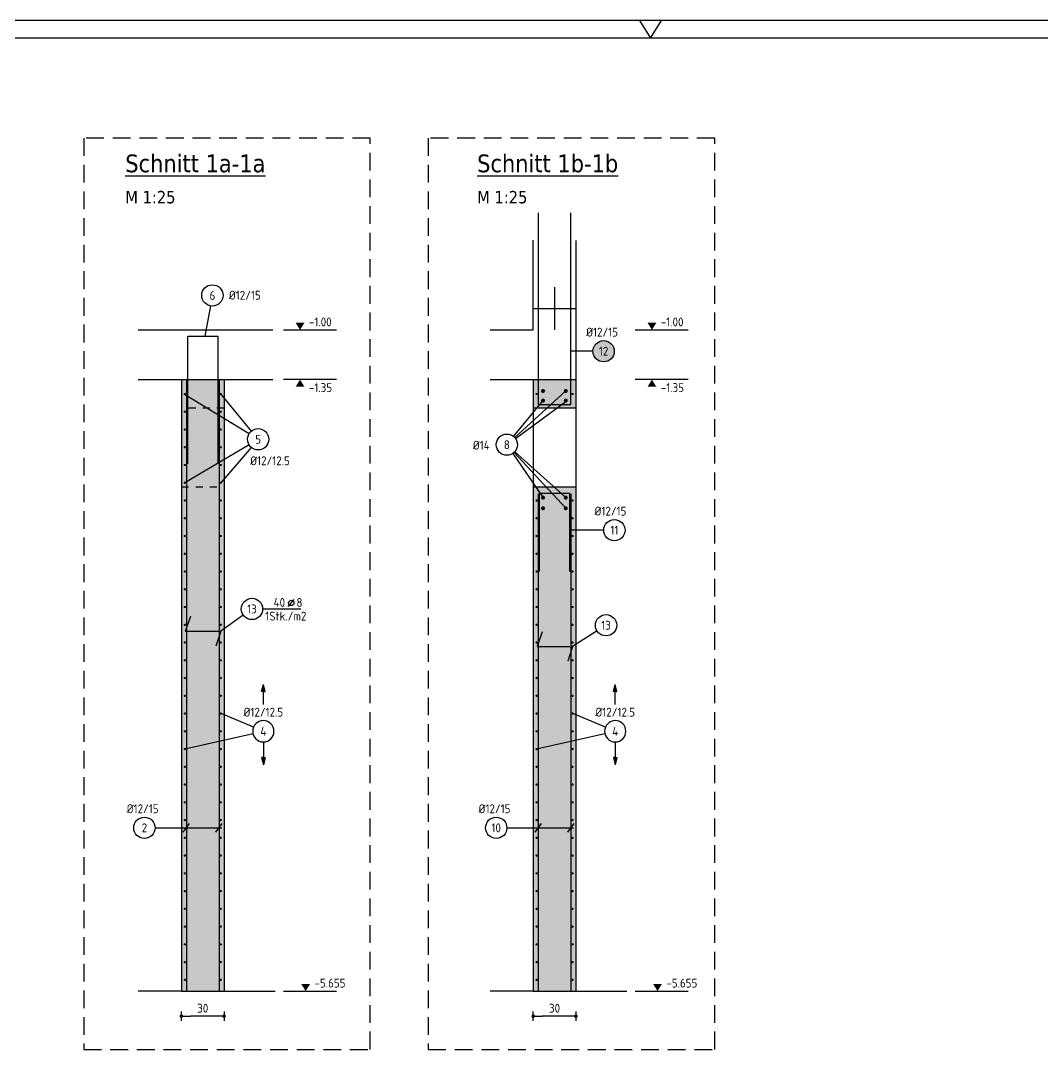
# Model space of a CAD drawing. Extents: x 47.9 to 117.4, y 46.1 to 80.4.
# Drawn here: x 64.76 to 79.15, y 61.27 to 75.75 of the extents above; entities that cross this region are included whole.
import ezdxf
from ezdxf.enums import TextEntityAlignment as Align

# ---------------------------------------------------------------- set-up
doc = ezdxf.new("R2010")
doc.units = 0
doc.header["$LTSCALE"] = 0.5
for name, pattern in [('AUSGEZOGEN', [1000.01, 1000, 0.01]), ('HIDDEN', [0.375, 0.25, -0.125]), ('PUNKT', [0.175, 0.05, -0.125]), ('STRICHLINIE', [0.75, 0.5, -0.25])]:
    doc.linetypes.add(name, pattern=pattern)
for name, color, linetype in [('AFB', 7, 'Continuous'), ('AFU', 7, 'Continuous'), ('BETON', 7, 'Continuous'), ('DETAIL', 7, 'Continuous'), ('DRUEBER', 7, 'Continuous'), ('grau_hell', 7, 'Continuous'), ('grau_mittel', 7, 'Continuous'), ('HILFE', 7, 'Continuous'), ('koten', 7, 'Continuous'), ('MASSE', 7, 'Continuous'), ('OBJEKT', 7, 'Continuous'), ('RAHMEN', 7, 'Continuous'), ('RND', 7, 'Continuous'), ('TEXT', 7, 'Continuous')]:
    doc.layers.add(name, color=color, linetype=linetype)
doc.styles.add('helv', font='tahoma.ttf')
doc.styles.add('txt', font='isocp.shx')
doc.linetypes.add('AFU_50M', pattern='A,0.45,["/",Standard,S=0.2,R=0,X=-0.01,Y=-0.1],0.07,["/",Standard,S=0.2,R=0,X=-0.01,Y=-0.1],0.45', length=0.97)
doc.dimstyles.new('DOT_I', dxfattribs={"dimscale": 0.5, "dimtxt": 0.25, "dimasz": 0.25, "dimexe": 0.1, "dimexo": 0.3, "dimgap": 0.1, "dimtad": 1, "dimdec": 3, "dimzin": 3, "dimtxsty": 'txt', "dimblk": 'DOT', "dimblk1": 'DOT', "dimblk2": 'DOT', "dimsah": 1, "dimcen": 0.1, "dimse1": 1, "dimse2": 1, "dimazin": 0, "dimtfac": 1, "dimtdec": 4, "dimtix": 1, "dimtmove": 2, "dimatfit": 3, "dimfxl": 0, "dimtvp": 1, "dimtolj": 1, "dimtzin": 0, "dimarcsym": 0})

# ---------------------------------------------------------------- blocks, each defined once
blk = doc.blocks.new('RND_LEI')
at = {"layer": 'RND', "color": 7, "linetype": 'Continuous'}
blk.add_line((1.022, 0.066), (1.19, 0.27), dxfattribs=at)
for centre, radius in [((0, 0), 0.3), ((1.106, 0.168), 0.075)]:
    blk.add_circle(centre, radius, dxfattribs=at)
at = {"layer": 'RND', "color": 7, "linetype": 'Continuous', "style": 'txt'}
blk.add_attdef('ANZ', text='', height=0.25, dxfattribs=at).set_placement((0.931, 0.057), align=Align.RIGHT)
for tag, p in [('DUM', (1.253, 0.057)), ('ABSTD', (1.674, 0.057)), ('POSTXT', (0.374, -0.327))]:
    blk.add_attdef(tag, p, '', height=0.25, dxfattribs=at)
blk.add_attdef('POSL', text='', height=0.25, dxfattribs=at).set_placement((0, 0), align=Align.MIDDLE)
blk = doc.blocks.new('DOT')
at = {"layer": 'MASSE', "color": 7, "linetype": 'Continuous'}
for p, q in [((0, 0), (-1, 0)), ((0, 0.54), (0, -0.54))]:
    blk.add_line(p, q, dxfattribs=at)
at = {"layer": 'MASSE', "color": 7, "linetype": 'Continuous', "const_width": 0.2}
blk.add_lwpolyline([(-0.1, 0, 1), (0.1, 0, 1)], format="xyb", close=True, dxfattribs=at)
blk = doc.blocks.new('*D16')
at = {"layer": 'Defpoints', "color": 0, "linetype": 'AUSGEZOGEN', "transparency": 16777216}
for p in [(67.026, 61.735), (67.026, 61.735), (67.626, 61.735)]:
    blk.add_point(p, dxfattribs=at)
at = {"layer": 'MASSE', "color": 0, "linetype": 'AUSGEZOGEN', "lineweight": -2, "transparency": 16777216}
blk.add_line((67.501, 61.735), (67.151, 61.735), dxfattribs=at)
at = {"layer": 'MASSE', "color": 0, "linetype": 'AUSGEZOGEN', "lineweight": -2, "transparency": 16777216, "xscale": 0.125, "yscale": 0.125, "zscale": 0.125, "rotation": 180}
blk.add_blockref('DOT', (67.026, 61.735), dxfattribs=at)
at = {"layer": 'MASSE', "color": 0, "linetype": 'AUSGEZOGEN', "lineweight": -2, "transparency": 16777216, "xscale": 0.125, "yscale": 0.125, "zscale": 0.125}
blk.add_blockref('DOT', (67.626, 61.735), dxfattribs=at)
at = {"layer": 'MASSE', "color": 0, "linetype": 'AUSGEZOGEN', "transparency": 16777216, "insert": (67.326, 61.847), "char_height": 0.125, "attachment_point": 5, "style": 'txt'}
blk.add_mtext('\\A1;30', dxfattribs=at)
blk = doc.blocks.new('OKRD_U')
at = {"color": 0, "linetype": 'ByBlock'}
blk.add_solid([(-0.125, -0.202), (0.125, -0.202), (0, 0)], dxfattribs=at)
at = {"color": 0, "linetype": 'ByBlock', "style": 'txt'}
blk.add_attdef('OKRD', (0.25, -0.35), '', height=0.25, dxfattribs=at)
blk = doc.blocks.new('OKRD_O')
at = {"color": 0, "linetype": 'ByBlock'}
blk.add_solid([(-0.125, 0.202), (0.125, 0.202), (0, 0)], dxfattribs=at)
at = {"color": 0, "linetype": 'ByBlock', "style": 'txt'}
blk.add_attdef('OKRD', (0.25, 0.1), '', height=0.25, dxfattribs=at)
blk = doc.blocks.new('RND_HIN')
at = {"layer": 'RND', "color": 7, "linetype": 'Continuous'}
blk.add_circle((0, 0), 0.3, dxfattribs=at)
at = {"layer": 'RND', "color": 7, "linetype": 'Continuous', "style": 'txt'}
blk.add_attdef('POSI', text='', height=0.25, dxfattribs=at).set_placement((0, 0), align=Align.MIDDLE)
blk = doc.blocks.new('Pfeillinie')
at = {"layer": 'TEXT', "linetype": 'Continuous'}
blk.add_hatch(color=7, dxfattribs=at).paths.add_polyline_path([(0, 0), (-0.8, 0.2), (-0.8, 0), (-0.8, -0.2)])
at = {"layer": 'TEXT', "color": 7, "linetype": 'Continuous'}
for p, q in [((-0.8, 0), (-0.8, 0.2)), ((-0.8, 0.2), (0, 0)), ((-0.8, 0), (-0.8, -0.2)), ((-0.8, -0.2), (0, 0))]:
    blk.add_line(p, q, dxfattribs=at)
blk = doc.blocks.new('lei_gre')
at = {"layer": 'RND', "color": 7, "linetype": 'Continuous'}
for p, q in [((-0.09, -0.12), (0.09, 0.12)), ((0, 0.15), (0, -0.15))]:
    blk.add_line(p, q, dxfattribs=at)
blk = doc.blocks.new('*D17')
at = {"layer": 'Defpoints', "color": 0, "linetype": 'AUSGEZOGEN', "transparency": 16777216}
for p in [(71.98, 61.735), (71.98, 61.735), (72.58, 61.735)]:
    blk.add_point(p, dxfattribs=at)
at = {"layer": 'MASSE', "color": 0, "linetype": 'AUSGEZOGEN', "lineweight": -2, "transparency": 16777216}
blk.add_line((72.455, 61.735), (72.105, 61.735), dxfattribs=at)
at = {"layer": 'MASSE', "color": 0, "linetype": 'AUSGEZOGEN', "lineweight": -2, "transparency": 16777216, "xscale": 0.125, "yscale": 0.125, "zscale": 0.125, "rotation": 180}
blk.add_blockref('DOT', (71.98, 61.735), dxfattribs=at)
at = {"layer": 'MASSE', "color": 0, "linetype": 'AUSGEZOGEN', "lineweight": -2, "transparency": 16777216, "xscale": 0.125, "yscale": 0.125, "zscale": 0.125}
blk.add_blockref('DOT', (72.58, 61.735), dxfattribs=at)
at = {"layer": 'MASSE', "color": 0, "linetype": 'AUSGEZOGEN', "transparency": 16777216, "insert": (72.28, 61.847), "char_height": 0.125, "attachment_point": 5, "style": 'txt'}
blk.add_mtext('\\A1;30', dxfattribs=at)
blk = doc.blocks.new('A1-19-0')
at = {"layer": 'RAHMEN'}
blk.add_line((103.1, 59.4), (0, 59.4), dxfattribs=at)
at = {"layer": 'RAHMEN', "color": 7, "linetype": 'Continuous'}
for p, q in [((51.24, 59.4), (51.55, 58.9)), ((51.55, 58.9), (51.86, 59.4))]:
    blk.add_line(p, q, dxfattribs=at)
at = {"layer": 'RAHMEN', "color": 5}
blk.add_line((102.6, 58.9), (2, 58.9), dxfattribs=at)

msp = doc.modelspace()

# ---------------------------------------------------------------- hatches: boundary and pattern name
at = {"layer": 'grau_hell'}
msp.add_hatch(color=9, dxfattribs=at).paths.add_polyline_path([(73.121, 71.098, 1), (72.821, 71.098, 1)])
at = {"layer": 'grau_mittel'}
msp.add_hatch(color=61, dxfattribs=at).paths.add_polyline_path([(71.98, 70.698), (71.98, 70.298), (72.58, 70.298), (72.58, 70.698)])

# ---------------------------------------------------------------- linework, layer by layer
at = {"layer": 'AFB', "color": 1, "linetype": 'AUSGEZOGEN'}
msp.add_line((72.28, 71.998), (72.28, 71.398), dxfattribs=at)
at = {"layer": 'AFU', "color": 8, "linetype": 'AFU_50M'}
for p, q in [((71.98, 71.698), (72.58, 71.698)), ((67.026, 70.698), (67.626, 70.698)), ((71.98, 70.698), (72.58, 70.698)), ((67.026, 62.088), (67.626, 62.088)), ((71.98, 62.088), (72.58, 62.088))]:
    msp.add_line(p, q, dxfattribs=at)
at = {"layer": 'BETON', "color": 6, "linetype": 'AUSGEZOGEN'}
for p, q in [((71.98, 71.398), (71.98, 72.663)), ((72.58, 72.656), (72.58, 70.298)), ((66.418, 71.398), (68.312, 71.398)), ((71.372, 71.398), (71.98, 71.398)), ((66.418, 70.698), (67.026, 70.698)), ((67.026, 70.698), (67.026, 62.088)), ((67.626, 70.698), (67.626, 62.088)), ((67.626, 70.698), (68.312, 70.698)), ((71.372, 70.698), (71.98, 70.698)), ((71.98, 70.698), (71.98, 70.298)), ((72.58, 70.298), (71.98, 70.298)), ((71.98, 69.188), (71.98, 62.088)), ((71.98, 69.188), (72.58, 69.188)), ((72.58, 69.188), (72.58, 62.088)), ((67.026, 62.088), (66.418, 62.088)), ((67.626, 62.088), (68.345, 62.088)), ((71.98, 62.088), (71.372, 62.088)), ((72.58, 62.088), (73.299, 62.088))]:
    msp.add_line(p, q, dxfattribs=at)
at = {"layer": 'DETAIL', "color": 102, "linetype": 'STRICHLINIE'}
for points in [[(65.649, 74.098), (65.649, 61.267), (69.683, 61.267), (69.683, 74.098)], [(70.5, 74.098), (70.5, 61.267), (74.535, 61.267), (74.535, 74.098)]]:
    msp.add_lwpolyline(points, close=True, dxfattribs=at)
at = {"layer": 'DRUEBER', "color": 7, "linetype": 'PUNKT'}
for p, q in [((67.626, 70.298), (67.026, 70.298)), ((67.026, 69.188), (67.626, 69.188))]:
    msp.add_line(p, q, dxfattribs=at)
at = {"layer": 'grau_mittel', "color": 61, "linetype": 'AUSGEZOGEN'}
for points in [[(67.026, 62.088), (67.626, 62.088), (67.026, 70.698), (67.626, 70.698)], [(71.98, 62.088), (72.58, 62.088), (71.98, 69.188), (72.58, 69.188)]]:
    msp.add_solid(points, dxfattribs=at)
at = {"layer": 'HILFE', "color": 102, "linetype": 'AUSGEZOGEN'}
for p, q in [((68.462, 71.398), (69.208, 71.398)), ((73.416, 71.398), (74.163, 71.398)), ((69.208, 70.698), (68.462, 70.698)), ((74.163, 70.698), (73.416, 70.698)), ((68.462, 62.088), (69.208, 62.088)), ((73.416, 62.088), (74.163, 62.088))]:
    msp.add_line(p, q, dxfattribs=at)
at = {"layer": 'OBJEKT', "color": 7, "linetype": 'AUSGEZOGEN'}
for p, q in [((71.98, 70.298), (71.98, 69.188)), ((72.58, 70.298), (72.58, 69.188))]:
    msp.add_line(p, q, dxfattribs=at)
at = {"layer": 'RND', "color": 102, "linetype": 'AUSGEZOGEN'}
for p, q in [((67.434, 71.736), (67.353, 71.31)), ((72.821, 71.098), (72.51, 71.098)), ((67.978, 69.936), (67.068, 70.489)), ((68.01, 69.973), (67.579, 70.496)), ((71.719, 69.883), (72.438, 70.538)), ((71.703, 69.898), (72.118, 70.403)), ((71.729, 69.871), (72.438, 70.389)), ((67.977, 69.781), (67.073, 69.246)), ((68.008, 69.744), (67.579, 69.246)), ((71.693, 69.658), (72.11, 69.048)), ((71.71, 69.672), (72.438, 68.886)), ((71.72, 69.682), (72.438, 69.036)), ((72.972, 68.578), (72.49, 68.578)), ((67.897, 67.382), (67.579, 67.154)), ((72.878, 67.16), (72.533, 66.941)), ((68.179, 66.124), (68.179, 66.407)), ((73.134, 66.124), (73.134, 66.407)), ((68.041, 65.805), (67.584, 65.997)), ((72.996, 65.805), (72.538, 65.997)), ((68.034, 65.711), (67.073, 65.496)), ((72.988, 65.711), (72.027, 65.496)), ((68.179, 65.597), (68.179, 65.275)), ((73.134, 65.597), (73.134, 65.275)), ((66.654, 64.387), (67.594, 64.387)), ((71.608, 64.387), (72.549, 64.387))]:
    msp.add_line(p, q, dxfattribs=at)
at = {"layer": 'RND', "color": 7, "linetype": 'AUSGEZOGEN'}
msp.add_line((68.169, 67.469), (68.709, 67.469), dxfattribs=at)
at = {"layer": 'RND', "color": 1, "linetype": 'AUSGEZOGEN'}
for points in [[(72.05, 73.048), (72.05, 70.348), (72.51, 70.348), (72.51, 73.048)], [(67.116, 69.51), (67.116, 71.31), (67.536, 71.31), (67.536, 69.51)], [(67.096, 70.688), (67.096, 62.088)], [(67.556, 70.688), (67.556, 62.088)], [(72.05, 69.088), (72.05, 62.088)], [(72.07, 67.997), (72.07, 69.097), (72.49, 69.097), (72.49, 67.997)], [(72.51, 69.088), (72.51, 62.088)], [(67.153, 67.361), (67.079, 67.154), (67.579, 67.154), (67.511, 66.945)], [(72.107, 67.148), (72.033, 66.941), (72.533, 66.941), (72.465, 66.732)]]:
    msp.add_lwpolyline(points, dxfattribs=at)
at = {"layer": 'RND', "color": 7, "linetype": 'AUSGEZOGEN'}
for points, const_width in [([(72.104, 70.538, 1), (72.132, 70.538, 1)], 0.028), ([(72.424, 70.538, 1), (72.452, 70.538, 1)], 0.028), ([(67.065, 70.496, 1), (67.081, 70.496, 1)], 0.016), ([(67.587, 70.496, -1), (67.571, 70.496, -1)], 0.016), ([(72.019, 70.496, 1), (72.035, 70.496, 1)], 0.016), ([(72.104, 70.403, 1), (72.132, 70.403, 1)], 0.028), ([(72.424, 70.403, 1), (72.452, 70.403, 1)], 0.028), ([(72.541, 70.496, -1), (72.525, 70.496, -1)], 0.016), ([(67.065, 70.246, 1), (67.081, 70.246, 1)], 0.016), ([(67.587, 70.246, -1), (67.571, 70.246, -1)], 0.016), ([(67.065, 69.996, 1), (67.081, 69.996, 1)], 0.016), ([(67.587, 69.996, -1), (67.571, 69.996, -1)], 0.016), ([(67.065, 69.746, 1), (67.081, 69.746, 1)], 0.016), ([(67.587, 69.746, -1), (67.571, 69.746, -1)], 0.016), ([(67.065, 69.496, 1), (67.081, 69.496, 1)], 0.016), ([(67.587, 69.496, -1), (67.571, 69.496, -1)], 0.016), ([(67.065, 69.246, 1), (67.081, 69.246, 1)], 0.016), ([(67.587, 69.246, -1), (67.571, 69.246, -1)], 0.016), ([(67.065, 68.996, 1), (67.081, 68.996, 1)], 0.016), ([(67.587, 68.996, -1), (67.571, 68.996, -1)], 0.016), ([(72.019, 68.996, 1), (72.035, 68.996, 1)], 0.016), ([(72.104, 69.036, 1), (72.132, 69.036, 1)], 0.028), ([(72.424, 69.036, 1), (72.452, 69.036, 1)], 0.028), ([(72.541, 68.996, -1), (72.525, 68.996, -1)], 0.016), ([(72.104, 68.886, 1), (72.132, 68.886, 1)], 0.028), ([(72.424, 68.886, 1), (72.452, 68.886, 1)], 0.028), ([(67.065, 68.746, 1), (67.081, 68.746, 1)], 0.016), ([(67.587, 68.746, -1), (67.571, 68.746, -1)], 0.016), ([(72.019, 68.746, 1), (72.035, 68.746, 1)], 0.016), ([(72.541, 68.746, -1), (72.525, 68.746, -1)], 0.016), ([(67.065, 68.496, 1), (67.081, 68.496, 1)], 0.016), ([(67.587, 68.496, -1), (67.571, 68.496, -1)], 0.016), ([(72.019, 68.496, 1), (72.035, 68.496, 1)], 0.016), ([(72.541, 68.496, -1), (72.525, 68.496, -1)], 0.016), ([(67.065, 68.246, 1), (67.081, 68.246, 1)], 0.016), ([(67.587, 68.246, -1), (67.571, 68.246, -1)], 0.016), ([(72.019, 68.246, 1), (72.035, 68.246, 1)], 0.016), ([(72.541, 68.246, -1), (72.525, 68.246, -1)], 0.016), ([(67.065, 67.996, 1), (67.081, 67.996, 1)], 0.016), ([(67.587, 67.996, -1), (67.571, 67.996, -1)], 0.016), ([(72.019, 67.996, 1), (72.035, 67.996, 1)], 0.016), ([(72.541, 67.996, -1), (72.525, 67.996, -1)], 0.016), ([(67.065, 67.746, 1), (67.081, 67.746, 1)], 0.016), ([(67.587, 67.746, -1), (67.571, 67.746, -1)], 0.016), ([(72.019, 67.746, 1), (72.035, 67.746, 1)], 0.016), ([(72.541, 67.746, -1), (72.525, 67.746, -1)], 0.016), ([(67.065, 67.496, 1), (67.081, 67.496, 1)], 0.016), ([(67.587, 67.496, -1), (67.571, 67.496, -1)], 0.016), ([(72.019, 67.496, 1), (72.035, 67.496, 1)], 0.016), ([(72.541, 67.496, -1), (72.525, 67.496, -1)], 0.016), ([(67.065, 67.246, 1), (67.081, 67.246, 1)], 0.016), ([(67.587, 67.246, -1), (67.571, 67.246, -1)], 0.016), ([(72.019, 67.246, 1), (72.035, 67.246, 1)], 0.016), ([(72.541, 67.246, -1), (72.525, 67.246, -1)], 0.016), ([(67.065, 66.996, 1), (67.081, 66.996, 1)], 0.016), ([(67.587, 66.996, -1), (67.571, 66.996, -1)], 0.016), ([(72.019, 66.996, 1), (72.035, 66.996, 1)], 0.016), ([(72.541, 66.996, -1), (72.525, 66.996, -1)], 0.016), ([(67.065, 66.746, 1), (67.081, 66.746, 1)], 0.016), ([(67.587, 66.746, -1), (67.571, 66.746, -1)], 0.016), ([(72.019, 66.746, 1), (72.035, 66.746, 1)], 0.016), ([(72.541, 66.746, -1), (72.525, 66.746, -1)], 0.016), ([(67.065, 66.496, 1), (67.081, 66.496, 1)], 0.016), ([(67.587, 66.496, -1), (67.571, 66.496, -1)], 0.016), ([(72.019, 66.496, 1), (72.035, 66.496, 1)], 0.016), ([(72.541, 66.496, -1), (72.525, 66.496, -1)], 0.016), ([(67.065, 66.246, 1), (67.081, 66.246, 1)], 0.016), ([(67.587, 66.246, -1), (67.571, 66.246, -1)], 0.016), ([(72.019, 66.246, 1), (72.035, 66.246, 1)], 0.016), ([(72.541, 66.246, -1), (72.525, 66.246, -1)], 0.016), ([(67.065, 65.996, 1), (67.081, 65.996, 1)], 0.016), ([(67.587, 65.996, -1), (67.571, 65.996, -1)], 0.016), ([(72.019, 65.996, 1), (72.035, 65.996, 1)], 0.016), ([(72.541, 65.996, -1), (72.525, 65.996, -1)], 0.016), ([(67.065, 65.746, 1), (67.081, 65.746, 1)], 0.016), ([(67.587, 65.746, -1), (67.571, 65.746, -1)], 0.016), ([(72.019, 65.746, 1), (72.035, 65.746, 1)], 0.016), ([(72.541, 65.746, -1), (72.525, 65.746, -1)], 0.016), ([(67.065, 65.496, 1), (67.081, 65.496, 1)], 0.016), ([(67.587, 65.496, -1), (67.571, 65.496, -1)], 0.016), ([(72.019, 65.496, 1), (72.035, 65.496, 1)], 0.016), ([(72.541, 65.496, -1), (72.525, 65.496, -1)], 0.016), ([(67.065, 65.246, 1), (67.081, 65.246, 1)], 0.016), ([(67.587, 65.246, -1), (67.571, 65.246, -1)], 0.016), ([(72.019, 65.246, 1), (72.035, 65.246, 1)], 0.016), ([(72.541, 65.246, -1), (72.525, 65.246, -1)], 0.016), ([(67.065, 64.996, 1), (67.081, 64.996, 1)], 0.016), ([(67.587, 64.996, -1), (67.571, 64.996, -1)], 0.016), ([(72.019, 64.996, 1), (72.035, 64.996, 1)], 0.016), ([(72.541, 64.996, -1), (72.525, 64.996, -1)], 0.016), ([(67.065, 64.746, 1), (67.081, 64.746, 1)], 0.016), ([(67.587, 64.746, -1), (67.571, 64.746, -1)], 0.016), ([(72.019, 64.746, 1), (72.035, 64.746, 1)], 0.016), ([(72.541, 64.746, -1), (72.525, 64.746, -1)], 0.016), ([(67.065, 64.496, 1), (67.081, 64.496, 1)], 0.016), ([(67.587, 64.496, -1), (67.571, 64.496, -1)], 0.016), ([(72.019, 64.496, 1), (72.035, 64.496, 1)], 0.016), ([(72.541, 64.496, -1), (72.525, 64.496, -1)], 0.016), ([(67.065, 64.246, 1), (67.081, 64.246, 1)], 0.016), ([(67.587, 64.246, -1), (67.571, 64.246, -1)], 0.016), ([(72.019, 64.246, 1), (72.035, 64.246, 1)], 0.016), ([(72.541, 64.246, -1), (72.525, 64.246, -1)], 0.016), ([(67.065, 63.996, 1), (67.081, 63.996, 1)], 0.016), ([(67.587, 63.996, -1), (67.571, 63.996, -1)], 0.016), ([(72.019, 63.996, 1), (72.035, 63.996, 1)], 0.016), ([(72.541, 63.996, -1), (72.525, 63.996, -1)], 0.016), ([(67.065, 63.746, 1), (67.081, 63.746, 1)], 0.016), ([(67.587, 63.746, -1), (67.571, 63.746, -1)], 0.016), ([(72.019, 63.746, 1), (72.035, 63.746, 1)], 0.016), ([(72.541, 63.746, -1), (72.525, 63.746, -1)], 0.016), ([(67.065, 63.496, 1), (67.081, 63.496, 1)], 0.016), ([(67.587, 63.496, -1), (67.571, 63.496, -1)], 0.016), ([(72.019, 63.496, 1), (72.035, 63.496, 1)], 0.016), ([(72.541, 63.496, -1), (72.525, 63.496, -1)], 0.016), ([(67.065, 63.246, 1), (67.081, 63.246, 1)], 0.016), ([(67.587, 63.246, -1), (67.571, 63.246, -1)], 0.016), ([(72.019, 63.246, 1), (72.035, 63.246, 1)], 0.016), ([(72.541, 63.246, -1), (72.525, 63.246, -1)], 0.016), ([(67.065, 62.996, 1), (67.081, 62.996, 1)], 0.016), ([(67.587, 62.996, -1), (67.571, 62.996, -1)], 0.016), ([(72.019, 62.996, 1), (72.035, 62.996, 1)], 0.016), ([(72.541, 62.996, -1), (72.525, 62.996, -1)], 0.016), ([(67.065, 62.746, 1), (67.081, 62.746, 1)], 0.016), ([(67.587, 62.746, -1), (67.571, 62.746, -1)], 0.016), ([(72.019, 62.746, 1), (72.035, 62.746, 1)], 0.016), ([(72.541, 62.746, -1), (72.525, 62.746, -1)], 0.016), ([(67.065, 62.496, 1), (67.081, 62.496, 1)], 0.016), ([(67.587, 62.496, -1), (67.571, 62.496, -1)], 0.016), ([(72.019, 62.496, 1), (72.035, 62.496, 1)], 0.016), ([(72.541, 62.496, -1), (72.525, 62.496, -1)], 0.016), ([(67.065, 62.246, 1), (67.081, 62.246, 1)], 0.016), ([(67.587, 62.246, -1), (67.571, 62.246, -1)], 0.016), ([(72.019, 62.246, 1), (72.035, 62.246, 1)], 0.016), ([(72.541, 62.246, -1), (72.525, 62.246, -1)], 0.016)]:
    msp.add_lwpolyline(points, format="xyb", close=True, dxfattribs=dict(at, const_width=const_width))

# ---------------------------------------------------------------- block references
at = {"layer": 'koten', "color": 7, "linetype": 'AUSGEZOGEN', "xscale": 0.5, "yscale": 0.5, "zscale": 0.5}
for p, values in [((68.696, 71.398), {'OKRD': '-1.00'}), ((73.651, 71.398), {'OKRD': '-1.00'}), ((68.775, 62.088), {'OKRD': '-5.655'}), ((73.73, 62.088), {'OKRD': '-5.655'})]:
    msp.add_blockref('OKRD_O', p, dxfattribs=at).add_auto_attribs(values)
at = {"layer": 'koten', "color": 7, "linetype": 'HIDDEN', "xscale": 0.5, "yscale": 0.5, "zscale": 0.5}
for p in [(68.696, 70.698), (73.651, 70.698)]:
    msp.add_blockref('OKRD_U', p, dxfattribs=at).add_auto_attribs({'OKRD': '-1.35'})
at = {"layer": 'RAHMEN', "color": 5, "linetype": 'AUSGEZOGEN', "xscale": 0.5, "yscale": 0.5, "zscale": 0.5}
msp.add_blockref('A1-19-0', (47.855, 46.054), dxfattribs=at)
at = {"layer": 'RND', "color": 7, "linetype": 'AUSGEZOGEN', "xscale": 0.5, "yscale": 0.5, "zscale": 0.5}
for name, p, values in [('RND_HIN', (67.462, 71.883), {'POSI': '6'}), ('RND_HIN', (72.971, 71.098), {'POSI': '12'}), ('RND_HIN', (68.106, 69.858), {'POSI': '5'}), ('RND_HIN', (71.608, 69.782), {'POSI': '8'}), ('RND_HIN', (73.122, 68.578), {'POSI': '11'}), ('RND_LEI', (68.019, 67.469), {'POSL': '13', 'DUM': '8', 'ANZ': '40', 'POSTXT': '1Stk./m2'}), ('RND_HIN', (73.005, 67.24), {'POSI': '13'}), ('RND_HIN', (66.504, 64.387), {'POSI': '2'}), ('RND_HIN', (71.458, 64.387), {'POSI': '10'})]:
    msp.add_blockref(name, p, dxfattribs=at).add_auto_attribs(values)
at = {"layer": 'RND', "color": 102, "linetype": 'AUSGEZOGEN', "yscale": 0.125, "zscale": 0.125}
for p, xscale, rotation in [((68.179, 66.407), 0.125, 90.00000000000001), ((73.134, 66.407), 0.125, 90.00000000000001), ((68.179, 65.275), -0.125, 90), ((73.134, 65.275), -0.125, 90)]:
    msp.add_blockref('Pfeillinie', p, dxfattribs=dict(at, xscale=xscale, rotation=rotation))
at = {"layer": 'RND', "color": 7, "linetype": 'AUSGEZOGEN'}
ref = msp.add_blockref('RND_HIN', (68.179, 65.747), dxfattribs=dict(at, xscale=-0.5, yscale=0.5, zscale=0.5))
ref.add_attrib('POSI', '4', dxfattribs={"color": 7, "linetype": 'Continuous', "height": 0.125, "style": 'txt'}).set_placement((68.179, 65.747), align=Align.MIDDLE)
ref = msp.add_blockref('RND_HIN', (73.134, 65.747), dxfattribs=dict(at, xscale=-0.5, yscale=0.5, zscale=0.5))
ref.add_attrib('POSI', '4', dxfattribs={"color": 7, "linetype": 'Continuous', "height": 0.125, "style": 'txt'}).set_placement((73.134, 65.747), align=Align.MIDDLE)
at = {"layer": 'RND', "color": 7, "linetype": 'AUSGEZOGEN', "xscale": 0.5, "yscale": 0.5, "zscale": 0.5}
for p in [(67.096, 64.387), (67.556, 64.387), (72.05, 64.387), (72.51, 64.387)]:
    msp.add_blockref('lei_gre', p, dxfattribs=at)

# ---------------------------------------------------------------- texts
at = {"layer": 'TEXT', "color": 6, "linetype": 'AUSGEZOGEN', "style": 'helv'}
for s, p in [('%%USchnitt 1a-1a', (66.235, 73.618)), ('%%USchnitt 1b-1b', (71.19, 73.618))]:
    msp.add_text(s, height=0.25, dxfattribs=at).set_placement(p)
at = {"layer": 'TEXT', "color": 1, "linetype": 'AUSGEZOGEN', "style": 'helv'}
for p in [(66.235, 73.18), (71.19, 73.18)]:
    msp.add_text('M 1:25', height=0.175, dxfattribs=at).set_placement(p)
at = {"layer": 'TEXT', "color": 7, "linetype": 'AUSGEZOGEN', "style": 'txt'}
for s, p in [('%%C12/15', (67.694, 71.824)), ('%%C12/15', (72.725, 71.304)), ('%%C14', (71.129, 69.712)), ('%%C12/12.5', (67.994, 69.493)), ('%%C12/15', (72.843, 68.784)), ('%%C12/12.5', (67.9, 65.953)), ('%%C12/12.5', (72.855, 65.953)), ('%%C12/15', (66.255, 64.593)), ('%%C12/15', (71.21, 64.593))]:
    msp.add_text(s, height=0.125, dxfattribs=at).set_placement(p)

# ---------------------------------------------------------------- dimensions: what is measured, and where the dimension line sits
at = {"layer": 'MASSE', "color": 7, "linetype": 'AUSGEZOGEN'}
for base, p1, p2, picture, middle in [((67.026, 61.735), (67.626, 61.735), (67.026, 61.735), '*D16', (67.326, 61.847)), ((71.98, 61.735), (72.58, 61.735), (71.98, 61.735), '*D17', (72.28, 61.847))]:
    dim = msp.add_linear_dim(base=base, p1=p1, p2=p2, dimstyle='DOT_I', override={"dimdec": 0, "dimlfac": 50}, dxfattribs=at)
    dim.commit()
    dim.dimension.update_dxf_attribs({"geometry": picture, "text_midpoint": middle})

doc.saveas('drawing.dxf')
